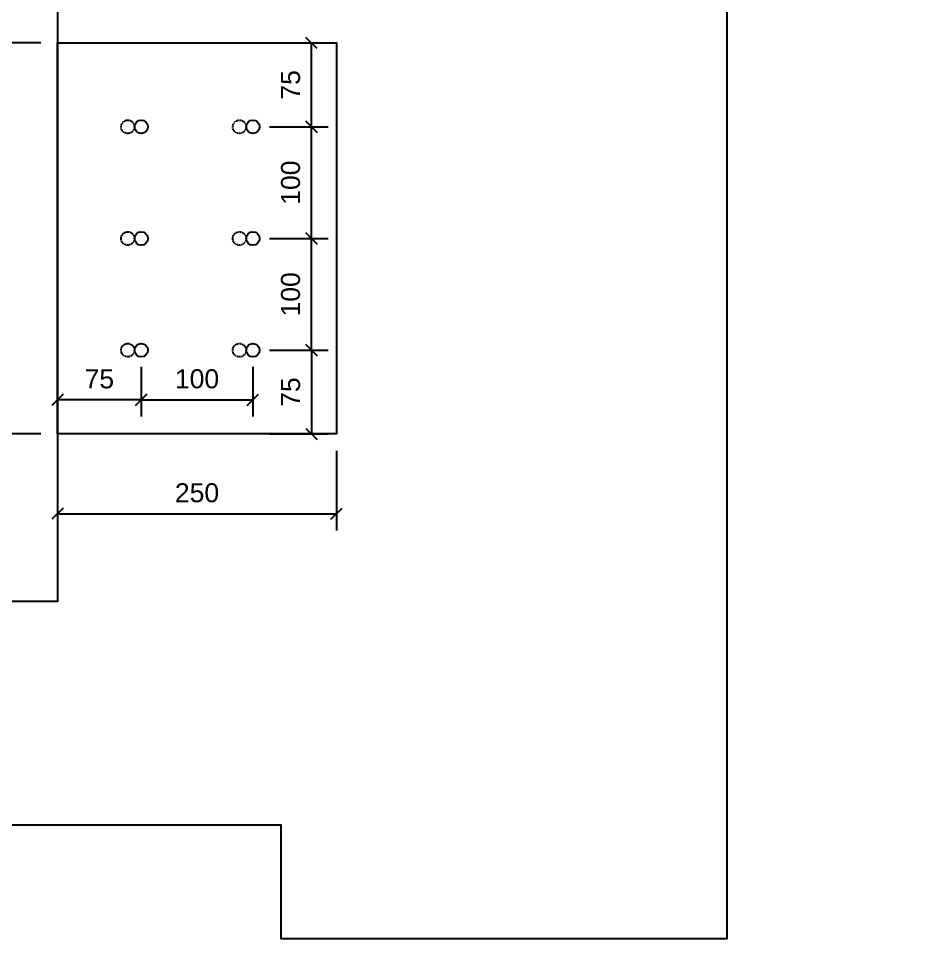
# Model space of a CAD drawing. Header units: millimetres. Extents: x 0 to 119933, y -45162 to 41221.
# Drawn here: x 71004 to 71810, y -6565 to -5741 of the extents above; entities that cross this region are included whole.
import ezdxf

# ---------------------------------------------------------------- set-up
doc = ezdxf.new("R2010")
doc.units = ezdxf.units.MM
doc.linetypes.add('HIDDEN', pattern=[0.375, 0.25, -0.125])
doc.layers.get('DEFPOINTS').update_dxf_attribs({"color": 166})
doc.layers.add('F_CONC', color=7, linetype='Continuous')
doc.layers.add('F_STEL', color=3, linetype='Continuous')
doc.styles.add('Arial', font='arial.ttf')
doc.dimstyles.new('10x of Arup4', dxfattribs={"dimscale": 10, "dimtxt": 1.7, "dimasz": 1, "dimexe": 1.5, "dimexo": 1.5, "dimgap": 1, "dimtad": 1, "dimdec": 1, "dimdsep": 46, "dimtxsty": 'Arial', "dimblk": 'OBLIQUE', "dimcen": 0, "dimclrd": 1, "dimclre": 1, "dimclrt": 7, "dimadec": 0, "dimazin": 0, "dimtfac": 1, "dimtdec": 1, "dimtix": 1, "dimtofl": 0, "dimtmove": 2, "dimatfit": 3, "dimfxl": 5, "dimtfill": 1, "dimtolj": 1, "dimtzin": 0, "dimlwd": -1, "dimlwe": -1, "dimarcsym": 0})

# ---------------------------------------------------------------- blocks, each defined once
blk = doc.blocks.new('_OBLIQUE')
at = {"color": 0, "linetype": 'ByBlock'}
blk.add_line((-0.5, -0.5), (0.5, 0.5), dxfattribs=at)
blk = doc.blocks.new('*D230')
at = {"color": 1, "linetype": 'Continuous', "transparency": 16777216}
for p, q in [((71023.87, -5763.38), (70947.32, -5763.38)), ((70962.32, -5763.38), (70962.32, -6113.38)), ((71023.87, -6113.38), (70947.32, -6113.38))]:
    blk.add_line(p, q, dxfattribs=at)
at = {"layer": 'DEFPOINTS', "color": 0, "transparency": 16777216}
for p in [(71038.87, -5763.38, 49429.35), (70962.32, -6113.38), (71038.87, -6113.38, 49429.35)]:
    blk.add_point(p, dxfattribs=at)
at = {"color": 1, "transparency": 16777216, "xscale": 10, "yscale": 10, "zscale": 10}
for p, rotation in [((70962.32, -5763.38), 90), ((70962.32, -6113.38), 270)]:
    blk.add_blockref('_OBLIQUE', p, dxfattribs=dict(at, rotation=rotation))
at = {"color": 7, "transparency": 16777216, "insert": (70943.64, -5938.38), "char_height": 17, "attachment_point": 5, "rotation": 90, "style": 'Arial', "bg_fill": 3, "box_fill_scale": 1.1, "bg_fill_color": 256, "bg_fill_true_color": 13158600, "bg_fill_transparency": 0}
blk.add_mtext('\\A1;350', dxfattribs=at)
blk = doc.blocks.new('*D231')
at = {"color": 1, "linetype": 'Continuous', "transparency": 16777216}
for p, q in [((71038.87, -6128.38), (71038.87, -6199.78)), ((71288.87, -6128.38), (71288.87, -6199.78)), ((71038.87, -6184.78), (71288.87, -6184.78))]:
    blk.add_line(p, q, dxfattribs=at)
at = {"layer": 'DEFPOINTS', "color": 0, "transparency": 16777216}
for p in [(71038.87, -6113.38, 49429.35), (71288.87, -6113.38, 49429.35), (71288.87, -6184.78)]:
    blk.add_point(p, dxfattribs=at)
at = {"color": 1, "transparency": 16777216, "xscale": 10, "yscale": 10, "zscale": 10, "rotation": 180}
blk.add_blockref('_OBLIQUE', (71038.87, -6184.78), dxfattribs=at)
at = {"color": 1, "transparency": 16777216, "xscale": 10, "yscale": 10, "zscale": 10}
blk.add_blockref('_OBLIQUE', (71288.87, -6184.78), dxfattribs=at)
at = {"color": 7, "transparency": 16777216, "insert": (71163.87, -6166.1), "char_height": 17, "attachment_point": 5, "style": 'Arial', "bg_fill": 3, "box_fill_scale": 1.1, "bg_fill_color": 256, "bg_fill_true_color": 13158600, "bg_fill_transparency": 0}
blk.add_mtext('\\A1;250', dxfattribs=at)
blk = doc.blocks.new('*D232')
at = {"color": 1, "linetype": 'Continuous', "transparency": 16777216}
for p, q in [((71228.87, -5938.38), (71281.4, -5938.38)), ((71266.4, -6038.38), (71266.4, -5938.38)), ((71228.87, -6038.38), (71281.4, -6038.38))]:
    blk.add_line(p, q, dxfattribs=at)
at = {"layer": 'DEFPOINTS', "color": 0, "transparency": 16777216}
for p in [(71213.87, -5938.38, 49429.35), (71266.4, -5938.38), (71213.87, -6038.38, 49429.35)]:
    blk.add_point(p, dxfattribs=at)
at = {"color": 1, "transparency": 16777216, "xscale": 10, "yscale": 10, "zscale": 10}
for p, rotation in [((71266.4, -5938.38), 90), ((71266.4, -6038.38), 270)]:
    blk.add_blockref('_OBLIQUE', p, dxfattribs=dict(at, rotation=rotation))
at = {"color": 7, "transparency": 16777216, "insert": (71247.72, -5988.38), "char_height": 17, "attachment_point": 5, "rotation": 90, "style": 'Arial', "bg_fill": 3, "box_fill_scale": 1.1, "bg_fill_color": 256, "bg_fill_true_color": 13158600, "bg_fill_transparency": 0}
blk.add_mtext('\\A1;100', dxfattribs=at)
blk = doc.blocks.new('*D233')
at = {"color": 1, "linetype": 'Continuous', "transparency": 16777216}
for p, q in [((71228.87, -5838.38), (71281.4, -5838.38)), ((71266.4, -5938.38), (71266.4, -5838.38)), ((71228.87, -5938.38), (71281.4, -5938.38))]:
    blk.add_line(p, q, dxfattribs=at)
at = {"layer": 'DEFPOINTS', "color": 0, "transparency": 16777216}
for p in [(71213.87, -5838.38, 49429.35), (71266.4, -5838.38), (71213.87, -5938.38, 49429.35)]:
    blk.add_point(p, dxfattribs=at)
at = {"color": 1, "transparency": 16777216, "xscale": 10, "yscale": 10, "zscale": 10}
for p, rotation in [((71266.4, -5838.38), 90), ((71266.4, -5938.38), 270)]:
    blk.add_blockref('_OBLIQUE', p, dxfattribs=dict(at, rotation=rotation))
at = {"color": 7, "transparency": 16777216, "insert": (71247.72, -5888.38), "char_height": 17, "attachment_point": 5, "rotation": 90, "style": 'Arial', "bg_fill": 3, "box_fill_scale": 1.1, "bg_fill_color": 256, "bg_fill_true_color": 13158600, "bg_fill_transparency": 0}
blk.add_mtext('\\A1;100', dxfattribs=at)
blk = doc.blocks.new('*D234')
at = {"color": 1, "linetype": 'Continuous', "transparency": 16777216}
for p, q in [((71228.57, -5763.38), (71281.4, -5763.38)), ((71266.4, -5838.38), (71266.4, -5763.38)), ((71228.87, -5838.38), (71281.4, -5838.38))]:
    blk.add_line(p, q, dxfattribs=at)
at = {"layer": 'DEFPOINTS', "color": 0, "transparency": 16777216}
for p in [(71213.57, -5763.38, 49429.35), (71266.4, -5763.38), (71213.87, -5838.38, 49429.35)]:
    blk.add_point(p, dxfattribs=at)
at = {"color": 1, "transparency": 16777216, "xscale": 10, "yscale": 10, "zscale": 10}
for p, rotation in [((71266.4, -5763.38), 90), ((71266.4, -5838.38), 270)]:
    blk.add_blockref('_OBLIQUE', p, dxfattribs=dict(at, rotation=rotation))
at = {"color": 7, "transparency": 16777216, "insert": (71247.75, -5800.88), "char_height": 17, "attachment_point": 5, "rotation": 90, "style": 'Arial', "bg_fill": 3, "box_fill_scale": 1.1, "bg_fill_color": 256, "bg_fill_true_color": 13158600, "bg_fill_transparency": 0}
blk.add_mtext('\\A1;75', dxfattribs=at)
blk = doc.blocks.new('*D235')
at = {"color": 1, "linetype": 'Continuous', "transparency": 16777216}
for p, q in [((71228.87, -6038.38), (71281.4, -6038.38)), ((71266.4, -6038.38), (71266.4, -6113.38)), ((71228.87, -6113.38), (71281.4, -6113.38))]:
    blk.add_line(p, q, dxfattribs=at)
at = {"layer": 'DEFPOINTS', "color": 0, "transparency": 16777216}
for p in [(71213.87, -6038.38, 49429.35), (71213.87, -6113.38, 49429.35), (71266.4, -6113.38)]:
    blk.add_point(p, dxfattribs=at)
at = {"color": 1, "transparency": 16777216, "xscale": 10, "yscale": 10, "zscale": 10}
for p, rotation in [((71266.4, -6038.38), 90), ((71266.4, -6113.38), 270)]:
    blk.add_blockref('_OBLIQUE', p, dxfattribs=dict(at, rotation=rotation))
at = {"color": 7, "transparency": 16777216, "insert": (71247.75, -6075.88), "char_height": 17, "attachment_point": 5, "rotation": 90, "style": 'Arial', "bg_fill": 3, "box_fill_scale": 1.1, "bg_fill_color": 256, "bg_fill_true_color": 13158600, "bg_fill_transparency": 0}
blk.add_mtext('\\A1;75', dxfattribs=at)
blk = doc.blocks.new('*D236')
at = {"color": 1, "linetype": 'Continuous', "transparency": 16777216}
for p, q in [((71038.87, -6053.38), (71038.87, -6097.77)), ((71113.87, -6053.38), (71113.87, -6097.77)), ((71113.87, -6082.77), (71038.87, -6082.77))]:
    blk.add_line(p, q, dxfattribs=at)
at = {"layer": 'DEFPOINTS', "color": 0, "transparency": 16777216}
for p in [(71038.87, -6038.38, 49429.35), (71113.87, -6038.38, 49429.35), (71038.87, -6082.77)]:
    blk.add_point(p, dxfattribs=at)
at = {"color": 1, "transparency": 16777216, "xscale": 10, "yscale": 10, "zscale": 10, "rotation": 180}
blk.add_blockref('_OBLIQUE', (71038.87, -6082.77), dxfattribs=at)
at = {"color": 1, "transparency": 16777216, "xscale": 10, "yscale": 10, "zscale": 10}
blk.add_blockref('_OBLIQUE', (71113.87, -6082.77), dxfattribs=at)
at = {"color": 7, "transparency": 16777216, "insert": (71076.37, -6064.13), "char_height": 17, "attachment_point": 5, "style": 'Arial', "bg_fill": 3, "box_fill_scale": 1.1, "bg_fill_color": 256, "bg_fill_true_color": 13158600, "bg_fill_transparency": 0}
blk.add_mtext('\\A1;75', dxfattribs=at)
blk = doc.blocks.new('*D237')
at = {"color": 1, "linetype": 'Continuous', "transparency": 16777216}
for p, q in [((71113.87, -6053.38), (71113.87, -6097.77)), ((71213.87, -6053.38), (71213.87, -6097.77)), ((71113.87, -6082.77), (71213.87, -6082.77))]:
    blk.add_line(p, q, dxfattribs=at)
at = {"layer": 'DEFPOINTS', "color": 0, "transparency": 16777216}
for p in [(71113.87, -6038.38, 49429.35), (71213.87, -6038.38, 49429.35), (71213.87, -6082.77)]:
    blk.add_point(p, dxfattribs=at)
at = {"color": 1, "transparency": 16777216, "xscale": 10, "yscale": 10, "zscale": 10, "rotation": 180}
blk.add_blockref('_OBLIQUE', (71113.87, -6082.77), dxfattribs=at)
at = {"color": 1, "transparency": 16777216, "xscale": 10, "yscale": 10, "zscale": 10}
blk.add_blockref('_OBLIQUE', (71213.87, -6082.77), dxfattribs=at)
at = {"color": 7, "transparency": 16777216, "insert": (71163.87, -6064.09), "char_height": 17, "attachment_point": 5, "style": 'Arial', "bg_fill": 3, "box_fill_scale": 1.1, "bg_fill_color": 256, "bg_fill_true_color": 13158600, "bg_fill_transparency": 0}
blk.add_mtext('\\A1;100', dxfattribs=at)

msp = doc.modelspace()

# ---------------------------------------------------------------- linework, layer by layer
at = {"layer": 'F_CONC', "color": 5, "elevation": -6.94}
msp.add_lwpolyline([(71638.87, -5663.38), (73692.05, -5663.38), (73692.05, -5263.38), (71038.87, -5263.38), (71038.87, -6263.38), (69951.2, -6263.38), (69951.2, -6463.38), (71238.87, -6463.38), (71238.87, -6565.09), (71638.87, -6565.09)], close=True, dxfattribs=at)
at = {"layer": 'F_STEL', "elevation": -6.94}
msp.add_lwpolyline([(71038.87, -5763.38), (71288.87, -5763.38), (71288.87, -6113.38), (71038.87, -6113.38)], close=True, dxfattribs=at)
at = {"layer": 'F_STEL', "color": 8, "linetype": 'HIDDEN'}
for centre in [(71101.87, -5838.38, -6.94), (71201.87, -5838.38, -6.94), (71101.87, -5938.38, -6.94), (71201.87, -5938.38, -6.94)]:
    msp.add_circle(centre, 6, dxfattribs=at)
at = {"layer": 'F_STEL'}
for centre in [(71113.87, -5838.38, -6.94), (71213.87, -5838.38, -6.94), (71113.87, -5938.38, -6.94), (71213.87, -5938.38, -6.94), (71113.87, -6038.38, -6.94), (71213.87, -6038.38, -6.94)]:
    msp.add_circle(centre, 6, dxfattribs=at)

# ---------------------------------------------------------------- next in the draw order: dimensions: what is measured, and where the dimension line sits
for base, p1, p2, picture, middle in [((70962.32, -6113.38, -49436.28), (71038.87, -5763.38, -6.94), (71038.87, -6113.38, -6.94), '*D230', (70943.64, -5938.38, -49436.28)), ((71266.4, -5938.38, -49436.28), (71213.87, -6038.38, -6.94), (71213.87, -5938.38, -6.94), '*D232', (71247.72, -5988.38, -49436.28))]:
    dim = msp.add_linear_dim(base=base, p1=p1, p2=p2, angle=90, dimstyle='10x of Arup4')
    dim.commit()
    dim.dimension.update_dxf_attribs({"geometry": picture, "text_midpoint": middle})

# ---------------------------------------------------------------- next in the draw order: dimensions: what is measured, and where the dimension line sits
dim = msp.add_linear_dim(base=(71266.4, -5838.38, -49436.28), p1=(71213.87, -5938.38, -6.94), p2=(71213.87, -5838.38, -6.94), angle=90, dimstyle='10x of Arup4')
dim.commit()
dim.dimension.update_dxf_attribs({"geometry": '*D233', "text_midpoint": (71247.72, -5888.38, -49436.28)})
for base, p1, p2, picture, middle in [((71038.87, -6082.77, -49436.28), (71113.87, -6038.38, -6.94), (71038.87, -6038.38, -6.94), '*D236', (71076.37, -6064.13, -49436.28)), ((71288.87, -6184.78, -49436.28), (71038.87, -6113.38, -6.94), (71288.87, -6113.38, -6.94), '*D231', (71163.87, -6166.1, -49436.28))]:
    dim = msp.add_linear_dim(base=base, p1=p1, p2=p2, dimstyle='10x of Arup4')
    dim.commit()
    dim.dimension.update_dxf_attribs({"geometry": picture, "text_midpoint": middle})

# ---------------------------------------------------------------- next in the draw order: dimensions: what is measured, and where the dimension line sits
for base, p1, p2, picture, middle in [((71266.4, -5763.38, -49436.28), (71213.87, -5838.38, -6.94), (71213.57, -5763.38, -6.94), '*D234', (71247.75, -5800.88, -49436.28)), ((71266.4, -6113.38, -49436.28), (71213.87, -6038.38, -6.94), (71213.87, -6113.38, -6.94), '*D235', (71247.75, -6075.88, -49436.28))]:
    dim = msp.add_linear_dim(base=base, p1=p1, p2=p2, angle=90, dimstyle='10x of Arup4')
    dim.commit()
    dim.dimension.update_dxf_attribs({"geometry": picture, "text_midpoint": middle})

# ---------------------------------------------------------------- next in the draw order: dimensions: what is measured, and where the dimension line sits
dim = msp.add_linear_dim(base=(71213.87, -6082.77, -49436.28), p1=(71113.87, -6038.38, -6.94), p2=(71213.87, -6038.38, -6.94), dimstyle='10x of Arup4')
dim.commit()
dim.dimension.update_dxf_attribs({"geometry": '*D237', "text_midpoint": (71163.87, -6064.09, -49436.28)})

# ---------------------------------------------------------------- next in the draw order: linework, layer by layer
at = {"layer": 'F_STEL', "color": 8, "linetype": 'HIDDEN'}
for centre in [(71101.87, -6038.38, -6.94), (71201.87, -6038.38, -6.94)]:
    msp.add_circle(centre, 6, dxfattribs=at)

doc.saveas('drawing.dxf')
